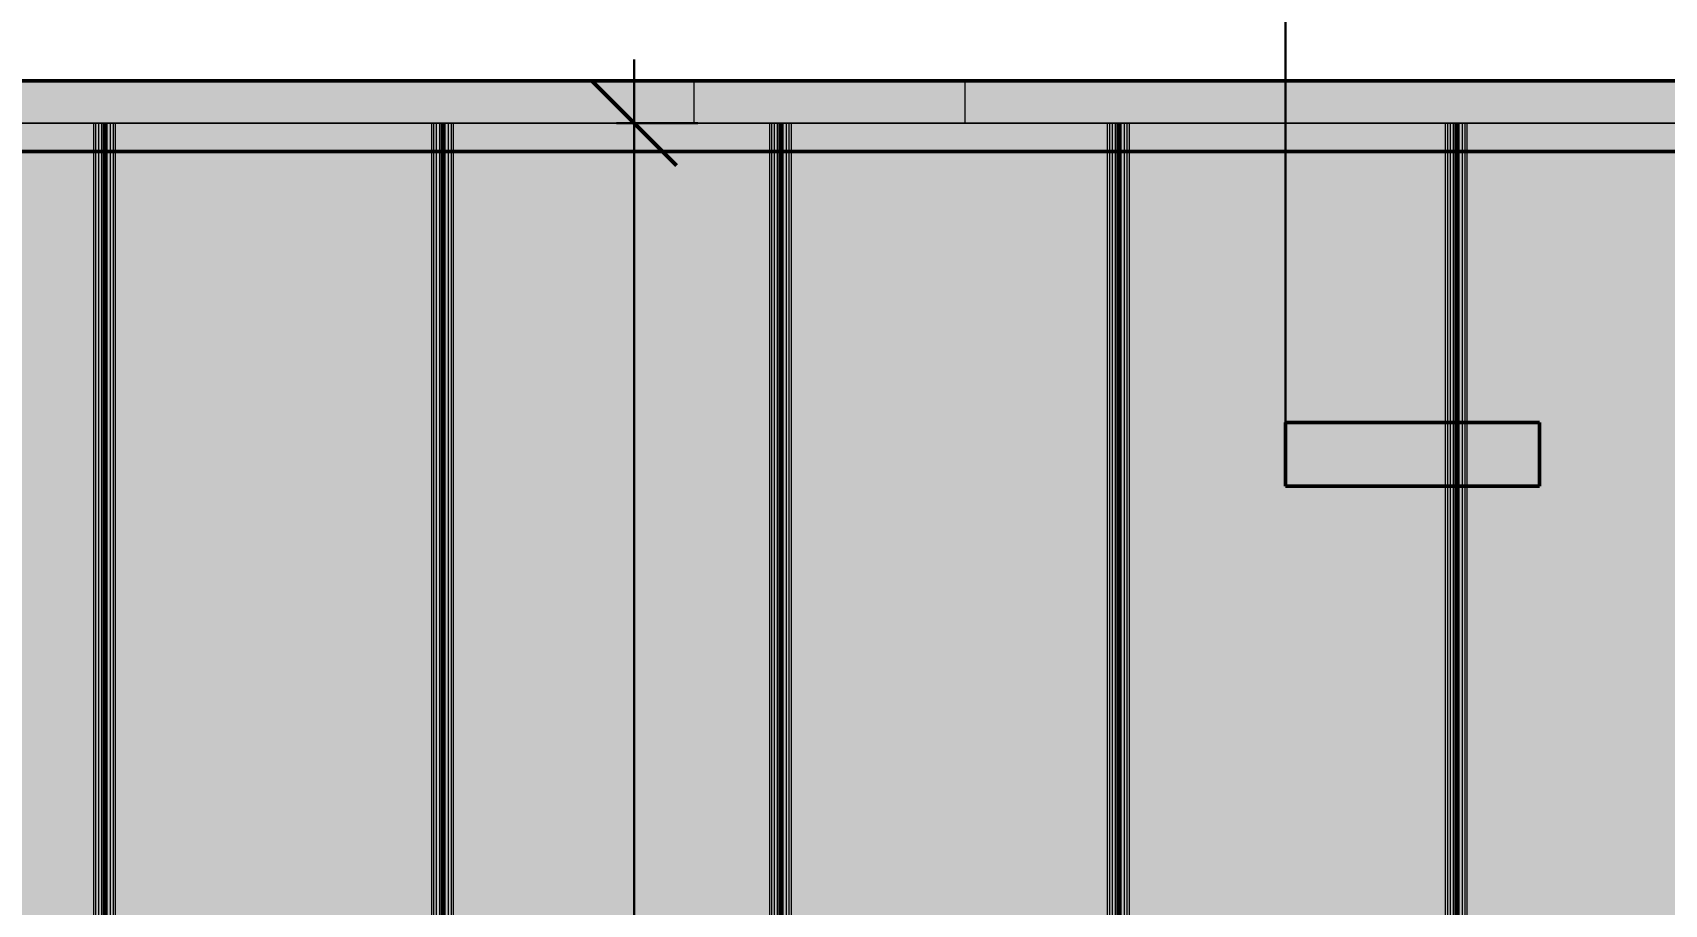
# Model space of a CAD drawing. Header units: inches. Extents: x -4126 to 627, y 9773 to 12338.
# Drawn here: x -2443.7 to -2212.5, y 11970.6 to 12094 of the extents above; entities that cross this region are included whole.
import ezdxf

# ---------------------------------------------------------------- set-up
doc = ezdxf.new("R2010")
doc.units = ezdxf.units.IN
doc.header["$MEASUREMENT"] = 0
for name, color, linetype, lineweight in [('A-ANNO-DIMS', 211, 'Continuous', 9), ('A-ANNO-DIMS-96', 211, 'Continuous', 9), ('G-ANNO-SYMB', 111, 'Continuous', 30), ('S-BEAM', 12, 'Continuous', 9), ('S-FNDN', 32, 'Continuous', 13)]:
    doc.layers.add(name, color=color, linetype=linetype, lineweight=lineweight)
doc.styles.add('Century Gothic_B', font='', dxfattribs={"height": 8.999999999999991})
doc.styles.get('Century Gothic_B').set_extended_font_data('Century Gothic', bold=True)
doc.dimstyles.new('OD__1_4__Tol__', dxfattribs={"dimscale": 12, "dimtxt": 9.39751442745773, "dimasz": 1, "dimexe": 0.75, "dimexo": 0.5000000000000001, "dimgap": 0.125, "dimtad": 1, "dimrnd": 0.25, "dimzin": 1, "dimdsep": 46, "dimlunit": 4, "dimtxsty": 'Century Gothic_B', "dimblk1": 'OBLIQUE', "dimblk2": 'OBLIQUE', "dimsah": 1, "dimcen": 0.09, "dimdle": 0.75, "dimazin": 0, "dimtfac": 1, "dimtdec": 4, "dimtix": 1, "dimtmove": 0, "dimatfit": 3, "dimfxl": 1, "dimtvp": 1, "dimtfill": 1, "dimfrac": 2, "dimtolj": 1, "dimtzin": 0, "dimlwd": 30, "dimlwe": 30, "dimarcsym": 2})

# ---------------------------------------------------------------- blocks, each defined once
blk = doc.blocks.new('034100 - Precast Structural Concrete - Solid Plank - 12_-V27-FRAMING PLAN - 1ST FLOOR')
at = {"layer": 'S-BEAM', "transparency": 33554483}
for points in [[(3.999999999999772, 23.89961165502416), (-1.040234565152787e-11, 23.89961165502416), (-1.040234565152787e-11, 23.52425619279017), (3.999999999999772, 23.52425619279017)], [(222.0000000000044, 23.89961165502313), (3.999999999999772, 23.89961165502416), (3.999999999999772, 23.52425619279017), (222.0000000000044, 23.52425619278915)], [(3.999999999999772, 23.09448818897419), (-1.040234565152787e-11, 23.09448818897419), (-1.040234565152787e-11, 22.70078740157373), (3.999999999999772, 22.70078740157373)], [(222.0000000000044, 23.09448818897317), (3.999999999999772, 23.09448818897419), (3.999999999999772, 22.70078740157373), (222.0000000000044, 22.70078740157271)]]:
    blk.add_hatch(color=256, dxfattribs=at).paths.add_polyline_path(points, flags=0)
h = blk.add_hatch(color=256, dxfattribs=at)
h.paths.add_polyline_path([(3.999999999999772, 6.269885999953657), (3.999999999999772, 22.70078740157373), (-1.040234565152787e-11, 22.70078740157373), (-1.057287590811029e-11, -22.70078740157714), (3.999999999999602, -22.70078740157714)], flags=0)
h.paths.add_polyline_path([(3.999999999999602, -23.0944881889834), (-1.057287590811029e-11, -23.0944881889834), (-1.057287590811029e-11, -23.52425619279699), (3.999999999999602, -23.52425619279699)], flags=0)
h.paths.add_polyline_path([(3.999999999999772, 23.52425619279017), (-1.040234565152787e-11, 23.52425619279017), (-1.040234565152787e-11, 23.09448818897419), (3.999999999999772, 23.09448818897419)], flags=0)
h = blk.add_hatch(color=256, dxfattribs=at)
h.paths.add_polyline_path([(222.0000000000044, 23.09448818897317), (222.0000000000044, 23.52425619278915), (3.999999999999772, 23.52425619279017), (3.999999999999772, 23.09448818897419), (136.0959149829578, 23.09448818897351)], flags=0)
h.paths.add_polyline_path([(222.0000000000042, -23.09448818898442), (3.999999999999602, -23.0944881889834), (3.999999999999602, -23.52425619279699), (222.0000000000042, -23.52425619279802)], flags=0)
h.paths.add_polyline_path([(222.0000000000042, -22.70078740157816), (222.0000000000044, 22.70078740157271), (3.999999999999772, 22.70078740157373), (3.999999999999602, -22.70078740157714), (136.0959149829576, -22.70078740157782)], flags=0)
at = {"layer": 'S-BEAM'}
for p, q in [((1.077807236469989e-13, 23.94094488189053), (1.029262596418455e-13, 23.89961165502787)), ((1.27897692436818e-13, 23.94094488189053), (4.00000000000082, 23.94094488189053)), ((1.077807236469989e-13, 23.76377952756019), (1.077807236469989e-13, 23.89961165502791)), ((1.029262596418455e-13, 23.89961165502787), (9.968995030515694e-14, 23.52425619279272)), ((8.526512829121201e-14, 23.89961165502817), (4.000000000000778, 23.89961165502816)), ((2.027664026812615e-13, 22.7007874015763), (1.126351876520964e-13, 23.76377952756019)), ((1.27897692436818e-13, 23.76377952756019), (4.00000000000082, 23.76377952756019)), ((1.27897692436818e-13, 23.76377952755978), (4.00000000000082, 23.76377952755979)), ((9.968995030515694e-14, 23.52425619279272), (9.968995030515694e-14, -23.52425619279333)), ((8.526512829121201e-14, 23.52425619279439), (4.000000000000778, 23.52425619279436)), ((4.00000000000082, 23.94094488189053), (222.000000000015, 23.94094488189053)), ((4.000000000000778, 23.89961165502816), (222.000000000015, 23.89961165502788)), ((4.00000000000082, 23.76377952756019), (222.000000000015, 23.76377952756019)), ((4.00000000000082, 23.76377952755979), (222.000000000015, 23.76377952756018)), ((4.000000000000778, 23.52425619279436), (222.000000000015, 23.52425619279275)), ((2.215958388224531e-13, 22.700787401578), (2.197570266992991e-13, 23.0944881889779)), ((2.068117893522234e-13, 23.0944881889779), (2.027664026812615e-13, 22.7007874015763)), ((1.70530256582424e-13, 23.0944881889779), (4.000000000000862, 23.0944881889779)), ((1.70530256582424e-13, 23.09448818897662), (4.000000000000862, 23.09448818897664)), ((2.22993336036065e-13, 22.4015748031509), (2.215958388224531e-13, 22.700787401578)), ((1.70530256582424e-13, 22.700787401578), (4.000000000000862, 22.70078740157797)), ((2.22993336036065e-13, -22.4015748031509), (2.22993336036065e-13, 22.4015748031509)), ((1.70530256582424e-13, 22.4015748031509), (4.000000000000862, 22.4015748031509)), ((4.000000000000862, 23.0944881889779), (222.000000000015, 23.0944881889779)), ((4.000000000000862, 23.09448818897664), (222.000000000015, 23.09448818897787)), ((4.000000000000862, 22.70078740157797), (222.000000000015, 22.70078740157633)), ((4.000000000000862, 22.4015748031509), (222.000000000015, 22.4015748031509))]:
    blk.add_line(p, q, dxfattribs=at)
blk = doc.blocks.new('034100 - Precast Structural Concrete - Solid Plank - 12_-V21-FRAMING PLAN - 1ST FLOOR')
at = {"layer": 'S-BEAM', "transparency": 33554483}
for points in [[(3.999999999997214, 23.52425619278949), (3.999999999997214, 23.89961165502347), (0.1250000000021032, 23.89961165502364), (0.1250000000021032, 23.52425619278966)], [(221.9999999999969, 23.52425619278847), (221.9999999999969, 23.89961165502245), (3.999999999997214, 23.89961165502347), (3.999999999997214, 23.52425619278949), (136.0959149829552, 23.52425619278881)], [(3.999999999997214, 23.09448818897351), (0.1250000000021032, 23.09448818897368), (0.1250000000021032, 22.70078740157339), (3.999999999997214, 22.70078740157322)], [(221.9999999999969, 23.09448818897249), (3.999999999997214, 23.09448818897351), (3.999999999997214, 22.70078740157322), (221.9999999999969, 22.7007874015722)], [(3.999999999997044, -23.09448818898391), (3.999999999997044, -22.70078740157748), (0.1250000000019326, -22.70078740157731), (0.1250000000019326, -23.09448818898374)], [(221.9999999999967, -22.70078740157851), (3.999999999997044, -22.70078740157748), (3.999999999997044, -23.09448818898391), (221.9999999999967, -23.09448818898494)], [(3.999999999997044, -23.52425619279785), (0.1250000000019326, -23.52425619279768), (0.1250000000019326, -23.89961165503388), (3.999999999997044, -23.89961165503405)], [(221.9999999999967, -23.52425619279887), (3.999999999997044, -23.52425619279785), (3.999999999997044, -23.89961165503405), (221.9999999999967, -23.89961165503507)]]:
    blk.add_hatch(color=256, dxfattribs=at).paths.add_polyline_path(points, flags=0)
h = blk.add_hatch(color=256, dxfattribs=at)
h.paths.add_polyline_path([(3.999999999997214, 22.70078740157322), (0.1250000000021032, 22.70078740157339), (0.1250000000019326, -22.70078740157731), (3.999999999997044, -22.70078740157748)], flags=0)
h.paths.add_polyline_path([(3.999999999997044, -23.09448818898391), (0.1250000000019326, -23.09448818898374), (0.1250000000019326, -23.52425619279768), (3.999999999997044, -23.52425619279785)], flags=0)
h.paths.add_polyline_path([(3.999999999997214, 23.52425619278949), (0.1250000000021032, 23.52425619278966), (0.1250000000021032, 23.09448818897368), (3.999999999997214, 23.09448818897351)], flags=0)
h = blk.add_hatch(color=256, dxfattribs=at)
h.paths.add_polyline_path([(221.9999999999967, -23.52425619279887), (221.9999999999967, -23.09448818898494), (3.999999999997044, -23.09448818898391), (3.999999999997044, -23.52425619279785), (136.0959149829551, -23.52425619279853)], flags=0)
h.paths.add_polyline_path([(221.9999999999969, 23.09448818897249), (221.9999999999969, 23.52425619278847), (3.999999999997214, 23.52425619278949), (3.999999999997214, 23.09448818897351), (136.0959149829552, 23.09448818897283)], flags=0)
h.paths.add_polyline_path([(221.9999999999969, 22.7007874015722), (3.999999999997214, 22.70078740157322), (3.999999999997044, -22.70078740157748), (221.9999999999967, -22.70078740157851)], flags=0)
at = {"layer": 'S-BEAM'}
for p, q in [((1.077807236469989e-13, 23.94094488189053), (1.029262596418455e-13, 23.89961165502787)), ((1.27897692436818e-13, 23.94094488189053), (3.999999999998892, 23.94094488189053)), ((1.077807236469989e-13, 23.76377952756019), (1.077807236469989e-13, 23.89961165502783)), ((1.029262596418455e-13, 23.89961165502787), (9.968995030515694e-14, 23.52425619279272)), ((8.526512829121201e-14, 23.89961165502817), (3.99999999999885, 23.89961165502816)), ((2.027664026812615e-13, 22.7007874015763), (1.126351876520964e-13, 23.76377952756019)), ((1.27897692436818e-13, 23.76377952756019), (3.999999999998892, 23.76377952756019)), ((1.27897692436818e-13, 23.76377952755978), (3.999999999998892, 23.76377952755979)), ((9.968995030515694e-14, 23.52425619279272), (9.968995030515694e-14, -23.52425619279333)), ((8.526512829121201e-14, 23.52425619279439), (3.99999999999885, 23.52425619279436)), ((3.999999999998892, 23.94094488189053), (222.0000000000057, 23.94094488189053)), ((3.99999999999885, 23.89961165502816), (222.0000000000057, 23.89961165502788)), ((3.999999999998892, 23.76377952756019), (222.0000000000057, 23.76377952756019)), ((3.999999999998892, 23.76377952755979), (222.0000000000057, 23.76377952756018)), ((3.99999999999885, 23.52425619279436), (222.0000000000057, 23.52425619279275)), ((2.215958388224527e-13, 22.70078740157809), (2.197570266992991e-13, 23.0944881889779)), ((2.068117893522234e-13, 23.0944881889779), (2.027664026812615e-13, 22.7007874015763)), ((1.70530256582424e-13, 23.0944881889779), (3.999999999998934, 23.0944881889779)), ((1.70530256582424e-13, 23.09448818897662), (3.999999999998934, 23.09448818897664)), ((2.22993336036065e-13, 22.4015748031509), (2.215958388224527e-13, 22.70078740157809)), ((1.70530256582424e-13, 22.700787401578), (3.999999999998934, 22.70078740157797)), ((2.22993336036065e-13, -22.4015748031509), (2.22993336036065e-13, 22.4015748031509)), ((1.70530256582424e-13, 22.4015748031509), (3.999999999998934, 22.4015748031509)), ((3.999999999998934, 23.0944881889779), (222.0000000000057, 23.0944881889779)), ((3.999999999998934, 23.09448818897664), (222.0000000000057, 23.09448818897787)), ((3.999999999998934, 22.70078740157797), (222.0000000000057, 22.70078740157633)), ((3.999999999998934, 22.4015748031509), (222.0000000000057, 22.4015748031509)), ((2.215958388224614e-13, -22.70078740157618), (2.22993336036065e-13, -22.4015748031509)), ((1.70530256582424e-13, -22.40157480314961), (3.999999999998934, -22.40157480314964)), ((1.126351876520949e-13, -23.76377952756006), (2.027664026812615e-13, -22.7007874015761)), ((2.027664026812615e-13, -22.7007874015761), (2.068117893522234e-13, -23.09448818897777)), ((2.197570266992991e-13, -23.09448818897777), (2.215958388224614e-13, -22.70078740157618)), ((1.70530256582424e-13, -22.7007874015757), (3.999999999998934, -22.70078740157571)), ((1.70530256582424e-13, -23.09448818897777), (3.999999999998934, -23.09448818897777)), ((1.70530256582424e-13, -23.09448818897948), (3.999999999998934, -23.09448818897944)), ((3.999999999998934, -22.40157480314964), (222.0000000000053, -22.40157480315087)), ((3.999999999998934, -22.70078740157571), (222.0000000000053, -22.70078740157609)), ((3.999999999998934, -23.09448818897777), (222.0000000000053, -23.09448818897777)), ((3.999999999998934, -23.09448818897944), (222.0000000000053, -23.09448818897781)), ((9.968995030515694e-14, -23.52425619279333), (1.029262596418455e-13, -23.89961165502785)), ((3.999999999999005, -23.52425619279333), (8.526512829121201e-14, -23.52425619279333)), ((1.077807236469989e-13, -23.8996116550278), (1.077807236469989e-13, -23.76377952756006)), ((3.99999999999892, -23.76377952756006), (1.27897692436818e-13, -23.76377952756006)), ((1.27897692436818e-13, -23.76377952756006), (3.999999999998892, -23.76377952756006)), ((1.029262596418455e-13, -23.89961165502785), (1.077807236469989e-13, -23.94094488189048)), ((8.526512829121201e-14, -23.89961165502953), (3.999999999999001, -23.8996116550295)), ((1.27897692436818e-13, -23.94094488189078), (3.999999999998892, -23.94094488189077)), ((222.0000000000053, -23.52425619279333), (3.999999999999005, -23.52425619279333)), ((222.0000000000053, -23.76377952756006), (3.99999999999892, -23.76377952756006)), ((3.999999999998892, -23.76377952756006), (222.0000000000053, -23.76377952756006)), ((3.999999999999001, -23.8996116550295), (222.0000000000053, -23.89961165502789)), ((3.999999999998892, -23.94094488189077), (222.0000000000053, -23.94094488189049))]:
    blk.add_line(p, q, dxfattribs=at)
blk = doc.blocks.new('034100 - Precast Structural Concrete - Solid Plank - 12_-V28-FRAMING PLAN - 1ST FLOOR')
at = {"layer": 'S-BEAM', "transparency": 33554483}
for points in [[(4.000000000000624, 23.89961165502416), (-9.549694368615745e-12, 23.89961165502416), (-9.549694368615745e-12, 23.52425619279017), (4.000000000000624, 23.52425619279017)], [(222.0000000000053, 23.89961165502313), (4.000000000000624, 23.89961165502416), (4.000000000000624, 23.52425619279017), (222.0000000000053, 23.52425619278915)], [(4.000000000000624, 23.09448818897419), (-9.549694368615745e-12, 23.09448818897419), (-9.549694368615745e-12, 22.70078740157373), (4.000000000000624, 22.70078740157373)], [(222.0000000000053, 23.09448818897317), (4.000000000000624, 23.09448818897419), (4.000000000000624, 22.70078740157373), (222.0000000000053, 22.70078740157271)], [(4.000000000000283, -22.70078740157714), (-9.890754881780593e-12, -22.70078740157714), (-9.890754881780593e-12, -23.0944881889834), (4.000000000000283, -23.0944881889834)], [(222.0000000000049, -22.70078740157816), (4.000000000000283, -22.70078740157714), (4.000000000000283, -23.0944881889834), (222.0000000000049, -23.09448818898442)], [(4.000000000000283, -23.52425619279699), (-9.720224625198169e-12, -23.52425619279699), (-9.720224625198169e-12, -23.89961165503336), (4.000000000000283, -23.89961165503336)], [(222.0000000000049, -23.52425619279802), (4.000000000000283, -23.52425619279699), (4.000000000000283, -23.89961165503336), (222.0000000000049, -23.89961165503439)]]:
    blk.add_hatch(color=256, dxfattribs=at).paths.add_polyline_path(points, flags=0)
h = blk.add_hatch(color=256, dxfattribs=at)
h.paths.add_polyline_path([(4.000000000000454, -2.307661111477045), (4.000000000000624, 22.70078740157373), (-9.549694368615745e-12, 22.70078740157373), (-9.890754881780593e-12, -22.70078740157714), (4.000000000000283, -22.70078740157714)], flags=0)
h.paths.add_polyline_path([(4.000000000000283, -23.0944881889834), (-9.890754881780593e-12, -23.0944881889834), (-9.890754881780593e-12, -23.52425619279699), (4.000000000000283, -23.52425619279699)], flags=0)
h.paths.add_polyline_path([(4.000000000000624, 23.52425619279017), (-9.549694368615745e-12, 23.52425619279017), (-9.549694368615745e-12, 23.09448818897419), (4.000000000000624, 23.09448818897419)], flags=0)
h = blk.add_hatch(color=256, dxfattribs=at)
h.paths.add_polyline_path([(222.0000000000049, -23.52425619279802), (222.0000000000049, -23.09448818898442), (4.000000000000283, -23.0944881889834), (4.000000000000283, -23.52425619279699), (136.0959149829583, -23.52425619279768)], flags=0)
h.paths.add_polyline_path([(222.0000000000049, -22.70078740157816), (222.0000000000053, 22.70078740157271), (4.000000000000624, 22.70078740157373), (4.000000000000283, -22.70078740157714), (136.0959149829583, -22.70078740157782)], flags=0)
h.paths.add_polyline_path([(222.0000000000053, 23.09448818897317), (222.0000000000053, 23.52425619278915), (4.000000000000624, 23.52425619279017), (4.000000000000624, 23.09448818897419), (136.0959149829586, 23.09448818897351)], flags=0)
at = {"layer": 'S-BEAM'}
for p, q in [((1.077807236469989e-13, 23.94094488189053), (1.029262596418455e-13, 23.89961165502787)), ((1.27897692436818e-13, 23.94094488189053), (3.999999999999698, 23.94094488189053)), ((1.077807236469989e-13, 23.76377952756019), (1.077807236469989e-13, 23.89961165502799)), ((1.029262596418455e-13, 23.89961165502787), (9.968995030515694e-14, 23.52425619279272)), ((8.526512829121201e-14, 23.89961165502817), (3.999999999999657, 23.89961165502816)), ((2.027664026812615e-13, 22.7007874015763), (1.126351876520964e-13, 23.76377952756019)), ((1.27897692436818e-13, 23.76377952756019), (3.999999999999698, 23.76377952756019)), ((1.27897692436818e-13, 23.76377952755978), (3.999999999999698, 23.76377952755979)), ((9.968995030515694e-14, 23.52425619279272), (9.968995030515694e-14, -23.52425619279333)), ((8.526512829121201e-14, 23.52425619279439), (3.999999999999657, 23.52425619279436)), ((3.999999999999698, 23.94094488189053), (222.0000000000155, 23.94094488189053)), ((3.999999999999657, 23.89961165502816), (222.0000000000155, 23.89961165502788)), ((3.999999999999698, 23.76377952756019), (222.0000000000155, 23.76377952756019)), ((3.999999999999698, 23.76377952755979), (222.0000000000155, 23.76377952756018)), ((3.999999999999657, 23.52425619279436), (222.0000000000155, 23.52425619279275)), ((2.215958388224531e-13, 22.700787401578), (2.197570266992991e-13, 23.0944881889779)), ((2.068117893522234e-13, 23.0944881889779), (2.027664026812615e-13, 22.7007874015763)), ((1.70530256582424e-13, 23.0944881889779), (3.99999999999974, 23.0944881889779)), ((1.70530256582424e-13, 23.09448818897662), (3.99999999999974, 23.09448818897664)), ((2.22993336036065e-13, 22.4015748031509), (2.215958388224531e-13, 22.700787401578)), ((1.70530256582424e-13, 22.700787401578), (3.99999999999974, 22.70078740157797)), ((2.22993336036065e-13, -22.4015748031509), (2.22993336036065e-13, 22.4015748031509)), ((1.70530256582424e-13, 22.4015748031509), (3.99999999999974, 22.4015748031509)), ((3.99999999999974, 23.0944881889779), (222.0000000000155, 23.0944881889779)), ((3.99999999999974, 23.09448818897664), (222.0000000000155, 23.09448818897787)), ((3.99999999999974, 22.70078740157797), (222.0000000000155, 22.70078740157633)), ((3.99999999999974, 22.4015748031509), (222.0000000000155, 22.4015748031509)), ((2.215958388224614e-13, -22.70078740157616), (2.22993336036065e-13, -22.4015748031509)), ((1.70530256582424e-13, -22.40157480314961), (3.99999999999974, -22.40157480314964)), ((1.126351876520949e-13, -23.76377952756006), (2.027664026812615e-13, -22.7007874015761)), ((2.027664026812615e-13, -22.7007874015761), (2.068117893522234e-13, -23.09448818897777)), ((2.197570266992991e-13, -23.09448818897777), (2.215958388224614e-13, -22.70078740157616)), ((1.70530256582424e-13, -22.7007874015757), (3.99999999999974, -22.70078740157571)), ((1.70530256582424e-13, -23.09448818897777), (3.99999999999974, -23.09448818897777)), ((1.70530256582424e-13, -23.09448818897948), (3.99999999999974, -23.09448818897944)), ((3.99999999999974, -22.40157480314964), (222.0000000000151, -22.40157480315087)), ((3.99999999999974, -22.70078740157571), (222.0000000000151, -22.70078740157609)), ((3.99999999999974, -23.09448818897777), (222.0000000000151, -23.09448818897777)), ((3.99999999999974, -23.09448818897944), (222.0000000000151, -23.09448818897781)), ((9.968995030515694e-14, -23.52425619279333), (1.029262596418455e-13, -23.89961165502785)), ((3.999999999999815, -23.52425619279333), (8.526512829121201e-14, -23.52425619279333)), ((1.077807236469989e-13, -23.89961165502793), (1.077807236469989e-13, -23.76377952756006)), ((3.999999999999687, -23.76377952756006), (1.27897692436818e-13, -23.76377952756006)), ((1.27897692436818e-13, -23.76377952756006), (3.999999999999698, -23.76377952756006)), ((1.029262596418455e-13, -23.89961165502785), (1.077807236469989e-13, -23.94094488189048)), ((8.526512829121201e-14, -23.89961165502953), (3.999999999999814, -23.8996116550295)), ((1.27897692436818e-13, -23.94094488189078), (3.999999999999698, -23.94094488189077)), ((222.0000000000151, -23.52425619279333), (3.999999999999815, -23.52425619279333)), ((222.0000000000151, -23.76377952756006), (3.999999999999687, -23.76377952756006)), ((3.999999999999698, -23.76377952756006), (222.0000000000151, -23.76377952756006)), ((3.999999999999814, -23.8996116550295), (222.0000000000151, -23.89961165502789)), ((3.999999999999698, -23.94094488189077), (222.0000000000151, -23.94094488189049))]:
    blk.add_line(p, q, dxfattribs=at)
blk = doc.blocks.new('034100 - Precast Structural Concrete - Solid Plank - 12_-V29-FRAMING PLAN - 1ST FLOOR')
at = {"layer": 'S-BEAM', "transparency": 33554483}
for points in [[(4.000000000000795, 23.89961165502381), (-9.379164112033321e-12, 23.89961165502381), (-9.379164112033321e-12, 23.52425619278983), (4.000000000000795, 23.52425619278983)], [(222.0000000000054, 23.52425619278881), (222.0000000000054, 23.89961165502279), (4.000000000000795, 23.89961165502381), (4.000000000000795, 23.52425619278983), (136.0959149829588, 23.52425619278915)], [(4.000000000000795, 23.09448818897385), (-9.379164112033321e-12, 23.09448818897385), (-9.379164112033321e-12, 22.70078740157339), (4.000000000000795, 22.70078740157339)], [(222.0000000000054, 23.09448818897283), (4.000000000000795, 23.09448818897385), (4.000000000000795, 22.70078740157339), (222.0000000000054, 22.70078740157237)], [(4.000000000000624, -23.0944881889834), (4.000000000000624, -22.70078740157714), (-9.549694368615745e-12, -22.70078740157714), (-9.549694368615745e-12, -23.0944881889834)], [(222.0000000000053, -22.70078740157816), (4.000000000000624, -22.70078740157714), (4.000000000000624, -23.0944881889834), (222.0000000000053, -23.09448818898442)], [(4.000000000000624, -23.52425619279733), (-9.379164112033321e-12, -23.52425619279733), (-9.379164112033321e-12, -23.89961165503336), (4.000000000000624, -23.89961165503336)], [(222.0000000000053, -23.52425619279836), (4.000000000000624, -23.52425619279733), (4.000000000000624, -23.89961165503336), (222.0000000000053, -23.89961165503439)]]:
    blk.add_hatch(color=256, dxfattribs=at).paths.add_polyline_path(points, flags=0)
h = blk.add_hatch(color=256, dxfattribs=at)
h.paths.add_polyline_path([(4.000000000000795, 22.70078740157339), (-9.379164112033321e-12, 22.70078740157339), (-9.549694368615745e-12, -22.70078740157714), (4.000000000000624, -22.70078740157714)], flags=0)
h.paths.add_polyline_path([(4.000000000000624, -23.0944881889834), (-9.549694368615745e-12, -23.0944881889834), (-9.549694368615745e-12, -23.52425619279733), (4.000000000000624, -23.52425619279733)], flags=0)
h.paths.add_polyline_path([(4.000000000000795, 23.52425619278983), (-9.379164112033321e-12, 23.52425619278983), (-9.379164112033321e-12, 23.09448818897385), (4.000000000000795, 23.09448818897385)], flags=0)
h = blk.add_hatch(color=256, dxfattribs=at)
h.paths.add_polyline_path([(222.0000000000053, -23.52425619279836), (222.0000000000053, -23.09448818898442), (4.000000000000624, -23.0944881889834), (4.000000000000624, -23.52425619279733), (136.0959149829586, -23.52425619279802)], flags=0)
h.paths.add_polyline_path([(222.0000000000054, 23.09448818897283), (222.0000000000054, 23.52425619278881), (4.000000000000795, 23.52425619278983), (4.000000000000795, 23.09448818897385), (136.0959149829588, 23.09448818897317)], flags=0)
h.paths.add_polyline_path([(222.0000000000054, 22.70078740157237), (4.000000000000795, 22.70078740157339), (4.000000000000624, -22.70078740157714), (222.0000000000053, -22.70078740157816)], flags=0)
at = {"layer": 'S-BEAM'}
for p, q in [((1.077807236469989e-13, 23.94094488189053), (1.029262596418455e-13, 23.89961165502787)), ((1.27897692436818e-13, 23.94094488189053), (3.999999999999371, 23.94094488189053)), ((1.077807236469989e-13, 23.76377952756019), (1.077807236469989e-13, 23.89961165502799)), ((1.029262596418455e-13, 23.89961165502787), (9.968995030515694e-14, 23.52425619279272)), ((8.526512829121201e-14, 23.89961165502817), (3.999999999999329, 23.89961165502816)), ((2.027664026812615e-13, 22.7007874015763), (1.126351876520964e-13, 23.76377952756019)), ((1.27897692436818e-13, 23.76377952756019), (3.999999999999371, 23.76377952756019)), ((1.27897692436818e-13, 23.76377952755978), (3.999999999999371, 23.76377952755979)), ((9.968995030515694e-14, 23.52425619279272), (9.968995030515694e-14, -23.52425619279333)), ((8.526512829121201e-14, 23.52425619279439), (3.999999999999329, 23.52425619279436)), ((3.999999999999371, 23.94094488189053), (222.0000000000158, 23.94094488189053)), ((3.999999999999329, 23.89961165502816), (222.0000000000158, 23.89961165502788)), ((3.999999999999371, 23.76377952756019), (222.0000000000158, 23.76377952756019)), ((3.999999999999371, 23.76377952755979), (222.0000000000158, 23.76377952756018)), ((3.999999999999329, 23.52425619279436), (222.0000000000158, 23.52425619279275)), ((2.215958388224531e-13, 22.700787401578), (2.197570266992991e-13, 23.0944881889779)), ((2.068117893522234e-13, 23.0944881889779), (2.027664026812615e-13, 22.7007874015763)), ((1.70530256582424e-13, 23.0944881889779), (3.999999999999412, 23.0944881889779)), ((1.70530256582424e-13, 23.09448818897662), (3.999999999999412, 23.09448818897664)), ((2.22993336036065e-13, 22.4015748031509), (2.215958388224531e-13, 22.700787401578)), ((1.70530256582424e-13, 22.700787401578), (3.999999999999412, 22.70078740157797)), ((2.22993336036065e-13, -22.4015748031509), (2.22993336036065e-13, 22.4015748031509)), ((1.70530256582424e-13, 22.4015748031509), (3.999999999999412, 22.4015748031509)), ((3.999999999999412, 23.0944881889779), (222.0000000000158, 23.0944881889779)), ((3.999999999999412, 23.09448818897664), (222.0000000000158, 23.09448818897787)), ((3.999999999999412, 22.70078740157797), (222.0000000000158, 22.70078740157633)), ((3.999999999999412, 22.4015748031509), (222.0000000000158, 22.4015748031509)), ((2.215958388224614e-13, -22.70078740157616), (2.22993336036065e-13, -22.4015748031509)), ((1.70530256582424e-13, -22.40157480314961), (3.999999999999412, -22.40157480314964)), ((1.126351876520949e-13, -23.76377952756006), (2.027664026812615e-13, -22.7007874015761)), ((2.027664026812615e-13, -22.7007874015761), (2.068117893522234e-13, -23.09448818897777)), ((2.197570266992991e-13, -23.09448818897777), (2.215958388224614e-13, -22.70078740157616)), ((1.70530256582424e-13, -22.7007874015757), (3.999999999999412, -22.70078740157571)), ((1.70530256582424e-13, -23.09448818897777), (3.999999999999412, -23.09448818897777)), ((1.70530256582424e-13, -23.09448818897948), (3.999999999999412, -23.09448818897944)), ((3.999999999999412, -22.40157480314964), (222.0000000000153, -22.40157480315087)), ((3.999999999999412, -22.70078740157571), (222.0000000000153, -22.70078740157609)), ((3.999999999999412, -23.09448818897777), (222.0000000000153, -23.09448818897777)), ((3.999999999999412, -23.09448818897944), (222.0000000000153, -23.09448818897781)), ((9.968995030515694e-14, -23.52425619279333), (1.029262596418455e-13, -23.89961165502785)), ((3.999999999999516, -23.52425619279333), (8.526512829121201e-14, -23.52425619279333)), ((1.077807236469989e-13, -23.89961165502793), (1.077807236469989e-13, -23.76377952756006)), ((3.999999999999388, -23.76377952756006), (1.27897692436818e-13, -23.76377952756006)), ((1.27897692436818e-13, -23.76377952756006), (3.999999999999371, -23.76377952756006)), ((1.029262596418455e-13, -23.89961165502785), (1.077807236469989e-13, -23.94094488189048)), ((8.526512829121201e-14, -23.89961165502953), (3.999999999999506, -23.8996116550295)), ((1.27897692436818e-13, -23.94094488189078), (3.999999999999371, -23.94094488189077)), ((222.0000000000153, -23.52425619279333), (3.999999999999516, -23.52425619279333)), ((222.0000000000153, -23.76377952756006), (3.999999999999388, -23.76377952756006)), ((3.999999999999371, -23.76377952756006), (222.0000000000153, -23.76377952756006)), ((3.999999999999506, -23.8996116550295), (222.0000000000153, -23.89961165502789)), ((3.999999999999371, -23.94094488189077), (222.0000000000153, -23.94094488189049))]:
    blk.add_line(p, q, dxfattribs=at)
blk = doc.blocks.new('034100 - Precast Structural Concrete - Solid Plank - 12_-V30-FRAMING PLAN - 1ST FLOOR')
at = {"layer": 'S-BEAM', "transparency": 33554483}
h = blk.add_hatch(color=256, dxfattribs=at)
h.paths.add_polyline_path([(4.000000000002159, -22.70078740157714), (4.0000000000025, 22.70078740157373), (-1.023181539494544e-11, 22.70078740157373), (-1.057287590811029e-11, -22.70078740157714)], flags=0)
h.paths.add_polyline_path([(4.000000000002159, -23.0944881889834), (-1.057287590811029e-11, -23.0944881889834), (-1.057287590811029e-11, -23.52425619279699), (4.000000000002159, -23.52425619279699)], flags=0)
h.paths.add_polyline_path([(4.0000000000025, 23.52425619279017), (-1.023181539494544e-11, 23.52425619279017), (-1.023181539494544e-11, 23.09448818897419), (4.0000000000025, 23.09448818897419)], flags=0)
h = blk.add_hatch(color=256, dxfattribs=at)
h.paths.add_polyline_path([(222.0000000000068, -23.52425619279802), (222.0000000000068, -23.09448818898442), (4.000000000002159, -23.0944881889834), (4.000000000002159, -23.52425619279699), (136.0959149829602, -23.52425619279768)], flags=0)
h.paths.add_polyline_path([(222.0000000000071, 23.09448818897317), (222.0000000000071, 23.52425619278915), (4.0000000000025, 23.52425619279017), (4.0000000000025, 23.09448818897419), (136.0959149829605, 23.09448818897351)], flags=0)
h.paths.add_polyline_path([(222.0000000000071, 22.70078740157271), (4.0000000000025, 22.70078740157373), (4.000000000002159, -22.70078740157714), (222.0000000000068, -22.70078740157816)], flags=0)
for points in [[(4.000000000002159, -22.70078740157714), (-1.057287590811029e-11, -22.70078740157714), (-1.057287590811029e-11, -23.0944881889834), (4.000000000002159, -23.0944881889834)], [(222.0000000000068, -22.70078740157816), (4.000000000002159, -22.70078740157714), (4.000000000002159, -23.0944881889834), (222.0000000000068, -23.09448818898442)], [(4.000000000002159, -23.52425619279699), (-1.040234565152787e-11, -23.52425619279699), (-1.040234565152787e-11, -23.89961165503336), (4.000000000002159, -23.89961165503336)], [(222.0000000000068, -23.52425619279802), (4.000000000002159, -23.52425619279699), (4.000000000002159, -23.89961165503336), (222.0000000000068, -23.89961165503439)]]:
    blk.add_hatch(color=256, dxfattribs=at).paths.add_polyline_path(points, flags=0)
at = {"layer": 'S-BEAM'}
for p, q in [((9.968995030515694e-14, 23.52425619279272), (9.968995030515694e-14, -23.52425619279333)), ((2.22993336036065e-13, -22.4015748031509), (2.22993336036065e-13, 22.4015748031509)), ((2.215958388224614e-13, -22.70078740157616), (2.22993336036065e-13, -22.4015748031509)), ((1.70530256582424e-13, -22.40157480314961), (4.000000000001656, -22.40157480314964)), ((1.126351876520949e-13, -23.76377952756006), (2.027664026812615e-13, -22.7007874015761)), ((2.027664026812615e-13, -22.7007874015761), (2.068117893522234e-13, -23.09448818897777)), ((2.197570266992991e-13, -23.09448818897777), (2.215958388224614e-13, -22.70078740157616)), ((1.70530256582424e-13, -22.7007874015757), (4.000000000001656, -22.70078740157571)), ((1.70530256582424e-13, -23.09448818897777), (4.000000000001656, -23.09448818897777)), ((1.70530256582424e-13, -23.09448818897948), (4.000000000001656, -23.09448818897944)), ((4.000000000001656, -22.40157480314964), (222.0000000000182, -22.40157480315087)), ((4.000000000001656, -22.70078740157571), (222.0000000000182, -22.70078740157609)), ((4.000000000001656, -23.09448818897777), (222.0000000000182, -23.09448818897777)), ((4.000000000001656, -23.09448818897944), (222.0000000000182, -23.09448818897781)), ((9.968995030515694e-14, -23.52425619279333), (1.029262596418455e-13, -23.89961165502785)), ((4.000000000001733, -23.52425619279333), (8.526512829121201e-14, -23.52425619279333)), ((1.077807236469989e-13, -23.89961165502793), (1.077807236469989e-13, -23.76377952756006)), ((4.000000000001605, -23.76377952756006), (1.27897692436818e-13, -23.76377952756006)), ((1.27897692436818e-13, -23.76377952756006), (4.000000000001614, -23.76377952756006)), ((1.029262596418455e-13, -23.89961165502785), (1.077807236469989e-13, -23.94094488189048)), ((8.526512829121201e-14, -23.89961165502953), (4.000000000001749, -23.8996116550295)), ((1.27897692436818e-13, -23.94094488189078), (4.000000000001614, -23.94094488189077)), ((222.0000000000182, -23.52425619279333), (4.000000000001733, -23.52425619279333)), ((222.0000000000182, -23.76377952756006), (4.000000000001605, -23.76377952756006)), ((4.000000000001614, -23.76377952756006), (222.0000000000182, -23.76377952756006)), ((4.000000000001749, -23.8996116550295), (222.0000000000182, -23.89961165502789)), ((4.000000000001614, -23.94094488189077), (222.0000000000182, -23.94094488189049))]:
    blk.add_line(p, q, dxfattribs=at)
blk = doc.blocks.new('DIMBLOCK4-FRAMING PLAN - 1ST FLOOR')
at = {"layer": 'A-ANNO-DIMS-96', "lineweight": 30}
for p, q in [((-2358.424745404509, 11278.78939611051), (-2358.424745404509, 12090.18939611054)), ((-2360.910026778753, 12081.18939611054), (-2349.424745404509, 12081.18939611054)), ((-2358.424745404509, 12081.18939611054), (-2360.910026778753, 12081.18939611054)), ((-2360.910026778748, 11278.78939611051), (-2349.424745404509, 11278.78939611051)), ((-2358.424745404509, 11278.78939611051), (-2360.910026778748, 11278.78939611051))]:
    blk.add_line(p, q, dxfattribs=at)
at = {"layer": 'A-ANNO-DIMS-96', "lineweight": 50}
for p, q in [((-2358.424745404509, 12081.18939611054), (-2364.424745404509, 12087.18939611054)), ((-2358.424745404509, 12081.18939611054), (-2352.424745404509, 12075.18939611054)), ((-2358.424745404509, 11278.78939611051), (-2364.424745404509, 11284.78939611051)), ((-2358.424745404509, 11278.78939611051), (-2352.424745404509, 11272.78939611051))]:
    blk.add_line(p, q, dxfattribs=at)
at = {"layer": 'A-ANNO-DIMS-96', "color": 0, "lineweight": 30, "char_height": 8.999999999999998, "attachment_point": 1, "rotation": 90, "line_spacing_factor": 0.9845015114479527, "style": 'Century Gothic_B', "bg_fill": 3, "box_fill_scale": 1.25, "bg_fill_color": 256, "bg_fill_true_color": 13158600, "bg_fill_transparency": 0}
for s, insert, width in [('66\' - 10 1/2"', (-2371.460582630967, 11644.48767494013), 85.20413080895008), ('-3" ELEV.', (-2353.693059959247, 11654.33269005461), 61.57609453419922)]:
    blk.add_mtext(s, dxfattribs=dict(at, insert=insert, width=width))
blk = doc.blocks.new('_Oblique')
at = {"color": 0, "linetype": 'ByBlock', "lineweight": -2}
blk.add_line((-0.5, -0.5), (0.5, 0.5), dxfattribs=at)
blk = doc.blocks.new('Section - 3_32_ x 3_8_-1738294-FRAMING PLAN - 1ST FLOOR')
at = {"layer": 'G-ANNO-SYMB', "lineweight": 9}
blk.add_hatch(color=256, dxfattribs=at).paths.add_polyline_path([(0, 0.3749999999999998), (0, 0), (-0.09374999999999996, 0), (-0.09374999999999996, 0.3749999999999998)], flags=0)
at = {"layer": 'G-ANNO-SYMB', "lineweight": 50}
for p, q in [((0, 0.3749999999999998), (-0.09374999999999996, 0.3749999999999998)), ((-0.09374999999999996, 0.3749999999999998), (-0.09374999999999996, 0)), ((0, 0), (0, 0.3749999999999998)), ((-0.09374999999999996, 0), (0, 0))]:
    blk.add_line(p, q, dxfattribs=at)

msp = doc.modelspace()

# ---------------------------------------------------------------- hatches: boundary and pattern name
at = {"layer": 'S-FNDN', "transparency": 33554483}
h = msp.add_hatch(color=256, dxfattribs=at)
h.paths.add_polyline_path([(-3822.071768175829, 12077.18939611054), (-3822.071768175829, 12081.06439611055), (-3823.198736679695, 12081.06439611054), (-3823.198736679695, 12077.18939611054)], flags=0)
h.paths.add_polyline_path([(-2520.323736679728, 12077.18939611054), (-2520.323736679728, 12081.06439611053), (-2640.323736679703, 12081.06439611053), (-2640.323736679703, 12077.18939611054), (-2528.32373667975, 12077.18939611054)], flags=0)
h.paths.add_polyline_path([(-2096.82373667969, 12080.68939611055), (-1953.323736679683, 12080.68939611055), (-1953.323736679683, 12087.18939611056), (-2096.82373667969, 12087.18939611056), (-2096.82373667969, 12081.06439611053)], flags=0)
h.paths.add_polyline_path([(-2105.44873667969, 12080.68939611055), (-2105.44873667969, 12087.18939611056), (-2519.411236679694, 12087.18939611056), (-2519.411236679694, 12081.18939611055), (-2185.323736679677, 12081.18939611056), (-2185.323736679677, 12082.67561658298), (-2161.32373667966, 12082.67561658298), (-2161.32373667966, 12080.68939611055)], flags=0)

# ---------------------------------------------------------------- linework, layer by layer
at = {"layer": 'G-ANNO-SYMB'}
msp.add_line((-2266.150939677987, 12107.73378731724), (-2266.150939677987, 12038.80781910054), dxfattribs=at)
at = {"layer": 'S-FNDN', "lineweight": 50}
for p, q in [((-3829.323736679696, 12087.18939611053), (-1943.323736679681, 12087.18939611055)), ((-1953.323736679681, 12077.18939611055), (-3819.323736679696, 12077.18939611053))]:
    msp.add_line(p, q, dxfattribs=at)
at = {"layer": 'S-FNDN'}
for p, q in [((-2349.9237366797, 12081.18939611054), (-2349.9237366797, 12087.18939611054)), ((-2311.5237366797, 12081.18939611054), (-2311.5237366797, 12087.18939611054)), ((-3823.323736679695, 12081.18939611053), (-2186.323736679667, 12081.18939611054))]:
    msp.add_line(p, q, dxfattribs=at)

# ---------------------------------------------------------------- block references
at = {"layer": 'G-ANNO-SYMB', "extrusion": (0, 0, -1), "xscale": 95.99999999999994, "yscale": 95.99999999999994, "zscale": 95.99999999999994, "rotation": 90.00000000000053}
msp.add_blockref('Section - 3_32_ x 3_8_-1738294-FRAMING PLAN - 1ST FLOOR', (2266.150939677986, 12038.80781910053), dxfattribs=at)
at = {"layer": 'S-BEAM', "rotation": 270.0000000000003}
for name, p in [('034100 - Precast Structural Concrete - Solid Plank - 12_-V27-FRAMING PLAN - 1ST FLOOR', (-2457.437909908044, 12081.18939611054)), ('034100 - Precast Structural Concrete - Solid Plank - 12_-V21-FRAMING PLAN - 1ST FLOOR', (-2409.556020144263, 12081.18939611054)), ('034100 - Precast Structural Concrete - Solid Plank - 12_-V21-FRAMING PLAN - 1ST FLOOR', (-2361.674130380481, 12081.18939611054)), ('034100 - Precast Structural Concrete - Solid Plank - 12_-V28-FRAMING PLAN - 1ST FLOOR', (-2313.792240616699, 12081.18939611054)), ('034100 - Precast Structural Concrete - Solid Plank - 12_-V29-FRAMING PLAN - 1ST FLOOR', (-2265.910350852918, 12081.18939611054)), ('034100 - Precast Structural Concrete - Solid Plank - 12_-V30-FRAMING PLAN - 1ST FLOOR', (-2218.028461089136, 12081.18939611054))]:
    msp.add_blockref(name, p, dxfattribs=at)

# ---------------------------------------------------------------- next in the draw order: dimensions: what is measured, and where the dimension line sits
at = {"layer": 'A-ANNO-DIMS', "lineweight": 30}
dim = msp.add_linear_dim(base=(-2358.42474540451, 12081.18939611055), p1=(-2366.910026778748, 11278.78939611051), p2=(-2366.910026778753, 12081.18939611054), angle=89.99999999999991, text='<>\\X-3" ELEV.', dimstyle='OD__1_4__Tol__', override={"dimpost": '<>', "dimfxl": 802.4000000000306}, dxfattribs=at)
dim.commit()
dim.dimension.update_dxf_attribs({"geometry": 'DIMBLOCK4-FRAMING PLAN - 1ST FLOOR', "text_midpoint": (-2358.424745404506, 11679.98939611053)})

doc.saveas('drawing.dxf')
